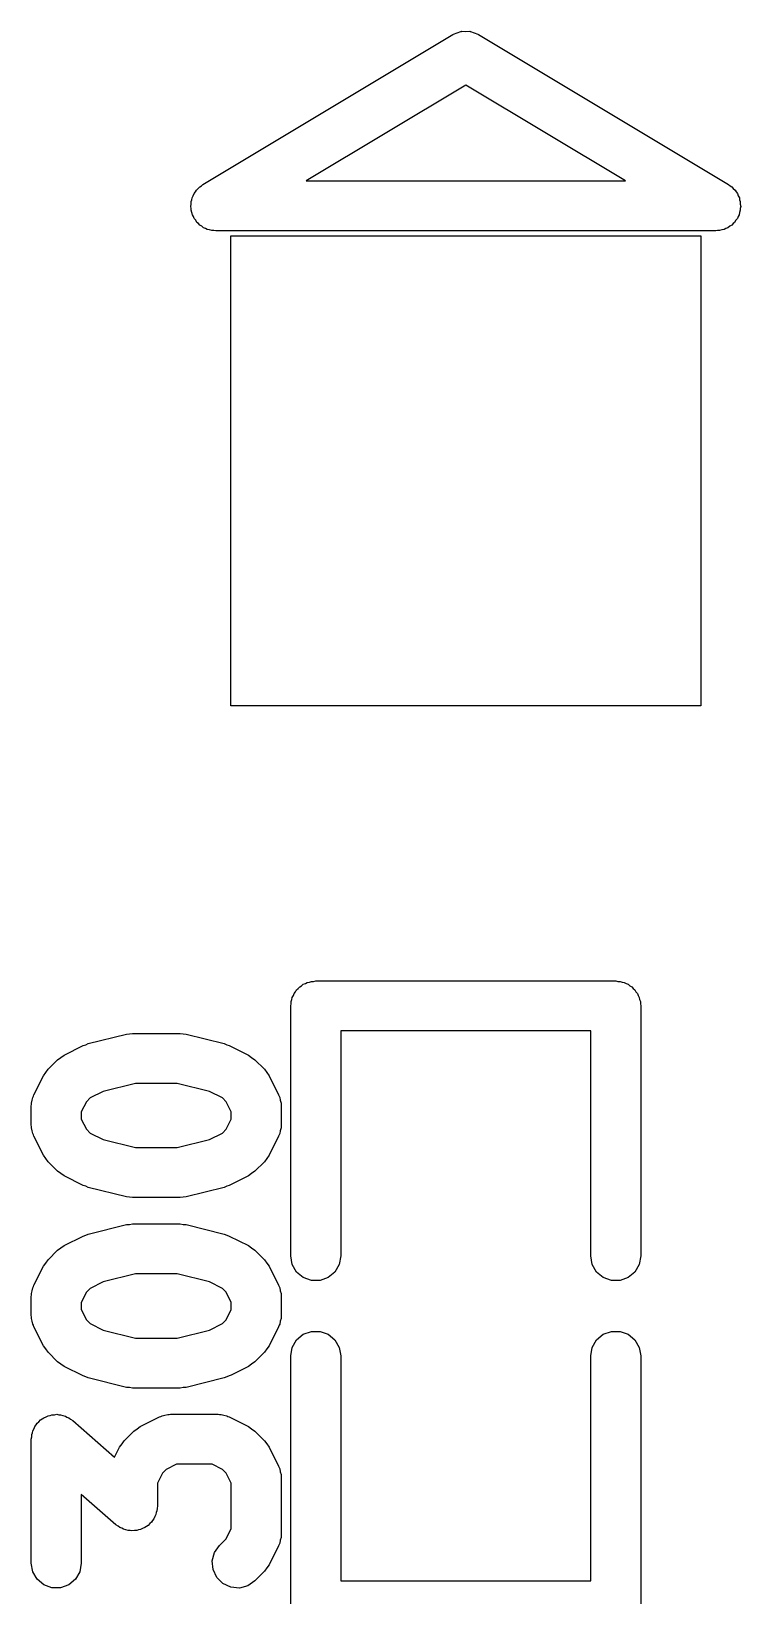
# Model space of a CAD drawing. Extents: x 25.3 to 49.5, y -85.5 to -24.8.
# Drawn here: x 39.454 to 41.256, y -62.839 to -58.865 of the extents above; entities that cross this region are included whole.
import ezdxf

# ---------------------------------------------------------------- set-up
doc = ezdxf.new("R2010")
doc.units = 0
doc.header["$MEASUREMENT"] = 0
doc.layers.add('BLACK', color=7, linetype='CONTINUOUS')

msp = doc.modelspace()

# ---------------------------------------------------------------- linework, layer by layer
at = {"layer": 'Black'}
for p, q in [((39.8897, -59.2545), (40.5247, -58.8735)), ((40.5247, -58.8735), (40.5257, -58.8732)), ((40.5257, -58.8732), (40.5266, -58.8725)), ((40.5266, -58.8725), (40.536, -58.8692)), ((40.536, -58.8692), (40.5453, -58.8657)), ((40.5453, -58.8657), (40.5464, -58.8656)), ((40.5464, -58.8656), (40.5474, -58.8653)), ((40.5474, -58.8653), (40.5574, -58.8655)), ((40.5574, -58.8655), (40.5674, -58.8653)), ((40.5674, -58.8653), (40.5684, -58.8656)), ((40.5684, -58.8656), (40.5695, -58.8657)), ((40.5695, -58.8657), (40.5788, -58.8692)), ((40.5788, -58.8692), (40.5882, -58.8725)), ((40.5882, -58.8725), (40.5891, -58.8732)), ((40.5891, -58.8732), (40.5901, -58.8735)), ((40.5901, -58.8735), (41.2251, -59.2545)), ((40.5574, -59.0021), (40.1517, -59.2455)), ((40.9631, -59.2455), (40.5574, -59.0021)), ((40.1517, -59.2455), (40.9631, -59.2455)), ((39.8624, -59.2883), (39.8653, -59.283)), ((39.8653, -59.283), (39.8674, -59.2772)), ((39.8674, -59.2772), (39.8706, -59.2734)), ((39.8706, -59.2734), (39.8731, -59.269)), ((39.8731, -59.269), (39.8777, -59.265)), ((39.8777, -59.265), (39.8816, -59.2604)), ((39.8816, -59.2604), (39.8859, -59.2578)), ((39.8859, -59.2578), (39.8897, -59.2545)), ((41.2251, -59.2545), (41.2289, -59.2578)), ((41.2289, -59.2578), (41.2332, -59.2604)), ((41.2332, -59.2604), (41.2371, -59.265)), ((41.2371, -59.265), (41.2417, -59.269)), ((41.2417, -59.269), (41.2442, -59.2734)), ((41.2442, -59.2734), (41.2474, -59.2772)), ((41.2474, -59.2772), (41.2495, -59.283)), ((41.2495, -59.283), (41.2524, -59.2883)), ((39.8589, -59.3101), (39.8599, -59.3041)), ((39.8599, -59.315), (39.8589, -59.3101)), ((39.8599, -59.298), (39.8616, -59.2933)), ((39.8599, -59.3041), (39.8599, -59.298)), ((39.8599, -59.32), (39.8599, -59.315)), ((39.8619, -59.3257), (39.8599, -59.32)), ((39.8616, -59.2933), (39.8624, -59.2883)), ((39.8631, -59.3317), (39.8619, -59.3257)), ((41.2529, -59.3257), (41.2517, -59.3317)), ((41.2524, -59.2883), (41.2532, -59.2933)), ((41.2549, -59.32), (41.2529, -59.3257)), ((41.2532, -59.2933), (41.2549, -59.298)), ((41.2549, -59.298), (41.2549, -59.3041)), ((41.2549, -59.3041), (41.2559, -59.3101)), ((41.2559, -59.3101), (41.2549, -59.315)), ((41.2549, -59.315), (41.2549, -59.32)), ((39.8657, -59.336), (39.8631, -59.3317)), ((39.8674, -59.3407), (39.8657, -59.336)), ((39.8713, -59.3454), (39.8674, -59.3407)), ((39.8744, -59.3506), (39.8713, -59.3454)), ((39.8784, -59.3538), (39.8744, -59.3506)), ((39.8816, -59.3576), (39.8784, -59.3538)), ((39.8868, -59.3607), (39.8816, -59.3576)), ((39.8916, -59.3645), (39.8868, -59.3607)), ((39.8963, -59.3662), (39.8916, -59.3645)), ((41.2232, -59.3645), (41.2185, -59.3662)), ((41.2279, -59.3607), (41.2232, -59.3645)), ((41.2332, -59.3576), (41.2279, -59.3607)), ((41.2364, -59.3538), (41.2332, -59.3576)), ((41.2403, -59.3506), (41.2364, -59.3538)), ((41.2435, -59.3454), (41.2403, -59.3506)), ((41.2474, -59.3407), (41.2435, -59.3454)), ((41.2491, -59.336), (41.2474, -59.3407)), ((41.2517, -59.3317), (41.2491, -59.336)), ((39.9007, -59.3687), (39.8963, -59.3662)), ((39.9067, -59.3697), (39.9007, -59.3687)), ((39.9124, -59.3717), (39.9067, -59.3697)), ((39.9175, -59.3716), (39.9124, -59.3717)), ((39.9224, -59.3725), (39.9175, -59.3716)), ((41.1924, -59.3725), (39.9224, -59.3725)), ((39.9605, -60.579), (39.9605, -59.3852)), ((39.9605, -59.3852), (41.1543, -59.3852)), ((41.1543, -59.3852), (41.1543, -60.579)), ((41.1973, -59.3716), (41.1924, -59.3725)), ((41.2024, -59.3717), (41.1973, -59.3716)), ((41.2081, -59.3697), (41.2024, -59.3717)), ((41.2141, -59.3687), (41.2081, -59.3697)), ((41.2185, -59.3662), (41.2141, -59.3687)), ((41.1543, -60.579), (39.9605, -60.579)), ((40.1195, -61.3145), (40.1214, -61.3092)), ((40.1214, -61.3092), (40.125, -61.305)), ((40.125, -61.305), (40.1278, -61.3002)), ((40.1278, -61.3002), (40.132, -61.2966)), ((40.132, -61.2966), (40.1356, -61.2924)), ((40.1356, -61.2924), (40.1404, -61.2896)), ((40.1404, -61.2896), (40.1446, -61.286)), ((40.1446, -61.286), (40.1499, -61.2841)), ((40.1499, -61.2841), (40.1547, -61.2813)), ((40.1547, -61.2813), (40.1602, -61.2804)), ((40.1602, -61.2804), (40.1654, -61.2785)), ((40.1654, -61.2785), (40.1709, -61.2785)), ((40.1709, -61.2785), (40.1764, -61.2775)), ((40.1764, -61.2775), (40.9384, -61.2775)), ((40.9384, -61.2775), (40.9439, -61.2785)), ((40.9439, -61.2785), (40.9494, -61.2785)), ((40.9494, -61.2785), (40.9546, -61.2804)), ((40.9546, -61.2804), (40.9601, -61.2813)), ((40.9601, -61.2813), (40.9649, -61.2841)), ((40.9649, -61.2841), (40.9701, -61.286)), ((40.9701, -61.286), (40.9744, -61.2896)), ((40.9744, -61.2896), (40.9792, -61.2924)), ((40.9792, -61.2924), (40.9828, -61.2966)), ((40.9828, -61.2966), (40.987, -61.3002)), ((40.987, -61.3002), (40.9898, -61.305)), ((40.9898, -61.305), (40.9934, -61.3092)), ((40.9934, -61.3092), (40.9953, -61.3145)), ((40.1129, -61.341), (40.1139, -61.3355)), ((40.1129, -61.976), (40.1129, -61.341)), ((40.1139, -61.33), (40.1158, -61.3247)), ((40.1139, -61.3355), (40.1139, -61.33)), ((40.1158, -61.3247), (40.1167, -61.3193)), ((40.1167, -61.3193), (40.1195, -61.3145)), ((40.9953, -61.3145), (40.9981, -61.3193)), ((40.9981, -61.3193), (40.999, -61.3247)), ((40.999, -61.3247), (41.0009, -61.33)), ((41.0009, -61.33), (41.0009, -61.3355)), ((41.0009, -61.3355), (41.0019, -61.341)), ((41.0019, -61.341), (41.0019, -61.976)), ((39.5986, -61.4366), (39.6953, -61.4124)), ((39.6953, -61.4124), (39.7031, -61.4119)), ((39.7031, -61.4119), (39.7107, -61.4105)), ((39.7107, -61.4105), (39.8317, -61.4105)), ((39.8317, -61.4105), (39.8393, -61.4119)), ((39.8393, -61.4119), (39.8471, -61.4124)), ((39.8471, -61.4124), (39.9438, -61.4366)), ((40.8749, -61.4045), (40.2399, -61.4045)), ((40.2399, -61.4045), (40.2399, -61.976)), ((40.8749, -61.976), (40.8749, -61.4045)), ((39.529, -61.4717), (39.5372, -61.4656)), ((39.5372, -61.4656), (39.5856, -61.4414)), ((39.5856, -61.4414), (39.5922, -61.4395)), ((39.5922, -61.4395), (39.5986, -61.4366)), ((39.9438, -61.4366), (39.9502, -61.4395)), ((39.9502, -61.4395), (39.9568, -61.4414)), ((39.9568, -61.4414), (40.0052, -61.4656)), ((40.0052, -61.4656), (40.0134, -61.4717)), ((39.4846, -61.5182), (39.4907, -61.5101)), ((39.4907, -61.5101), (39.4965, -61.5017)), ((39.4965, -61.5017), (39.5207, -61.4775)), ((39.5207, -61.4775), (39.529, -61.4717)), ((40.0134, -61.4717), (40.0217, -61.4775)), ((40.0217, -61.4775), (40.0459, -61.5017)), ((40.0459, -61.5017), (40.0518, -61.51)), ((40.0518, -61.51), (40.0578, -61.5182)), ((39.4604, -61.5666), (39.4846, -61.5182)), ((39.7186, -61.5375), (39.6361, -61.5582)), ((39.8239, -61.5375), (39.7186, -61.5375)), ((39.9063, -61.5582), (39.8239, -61.5375)), ((40.0578, -61.5182), (40.082, -61.5666)), ((39.4541, -61.5877), (39.4562, -61.5806)), ((39.4543, -61.5914), (39.4541, -61.5877)), ((39.4562, -61.5806), (39.4575, -61.5733)), ((39.4575, -61.5733), (39.4594, -61.5701)), ((39.4594, -61.5701), (39.4604, -61.5666)), ((39.5936, -61.5842), (39.5807, -61.61)), ((39.6032, -61.5746), (39.5936, -61.5842)), ((39.6361, -61.5582), (39.6032, -61.5746)), ((39.9392, -61.5746), (39.9063, -61.5582)), ((39.9488, -61.5842), (39.9392, -61.5746)), ((39.9617, -61.61), (39.9488, -61.5842)), ((40.082, -61.5666), (40.0831, -61.5701)), ((40.0831, -61.5701), (40.0849, -61.5733)), ((40.0849, -61.5733), (40.0862, -61.5806)), ((40.0862, -61.5806), (40.0883, -61.5877)), ((40.0883, -61.5877), (40.0881, -61.5914)), ((39.4537, -61.595), (39.4543, -61.5914)), ((39.4537, -61.6434), (39.4537, -61.595)), ((39.5807, -61.61), (39.5807, -61.6284)), ((39.5807, -61.6284), (39.5936, -61.6541)), ((39.9488, -61.6541), (39.9617, -61.6284)), ((39.9617, -61.6284), (39.9617, -61.61)), ((40.0881, -61.5914), (40.0887, -61.595)), ((40.0887, -61.595), (40.0887, -61.6434)), ((39.4543, -61.647), (39.4537, -61.6434)), ((39.4541, -61.6506), (39.4543, -61.647)), ((39.4562, -61.6578), (39.4541, -61.6506)), ((39.4575, -61.6651), (39.4562, -61.6578)), ((39.4594, -61.6683), (39.4575, -61.6651)), ((39.4604, -61.6718), (39.4594, -61.6683)), ((39.5936, -61.6541), (39.6032, -61.6638)), ((39.6032, -61.6638), (39.6361, -61.6802)), ((39.9063, -61.6802), (39.9392, -61.6638)), ((39.9392, -61.6638), (39.9488, -61.6541)), ((40.0831, -61.6683), (40.082, -61.6718)), ((40.0849, -61.6651), (40.0831, -61.6683)), ((40.0862, -61.6578), (40.0849, -61.6651)), ((40.0883, -61.6506), (40.0862, -61.6578)), ((40.0887, -61.6434), (40.0881, -61.647)), ((40.0881, -61.647), (40.0883, -61.6506)), ((39.4846, -61.7202), (39.4604, -61.6718)), ((39.6361, -61.6802), (39.7185, -61.7008)), ((39.7185, -61.7008), (39.8239, -61.7008)), ((39.8239, -61.7008), (39.9063, -61.6802)), ((40.082, -61.6718), (40.0578, -61.7202)), ((39.4907, -61.7283), (39.4846, -61.7202)), ((39.4965, -61.7367), (39.4907, -61.7283)), ((39.5207, -61.7609), (39.4965, -61.7367)), ((40.0459, -61.7367), (40.0217, -61.7609)), ((40.0517, -61.7283), (40.0459, -61.7367)), ((40.0578, -61.7202), (40.0517, -61.7283)), ((39.529, -61.7667), (39.5207, -61.7609)), ((39.5372, -61.7727), (39.529, -61.7667)), ((39.5856, -61.7969), (39.5372, -61.7727)), ((40.0052, -61.7727), (39.9617, -61.7945)), ((40.0134, -61.7667), (40.0052, -61.7727)), ((40.0217, -61.7609), (40.0134, -61.7667)), ((39.5922, -61.7989), (39.5856, -61.7969)), ((39.5986, -61.8017), (39.5922, -61.7989)), ((39.6953, -61.8259), (39.5986, -61.8017)), ((39.7031, -61.8265), (39.6953, -61.8259)), ((39.7107, -61.8278), (39.7031, -61.8265)), ((39.8317, -61.8278), (39.7107, -61.8278)), ((39.8393, -61.8265), (39.8317, -61.8278)), ((39.8471, -61.8259), (39.8393, -61.8265)), ((39.9438, -61.8017), (39.8471, -61.8259)), ((39.9502, -61.7989), (39.9438, -61.8017)), ((39.9568, -61.7969), (39.9502, -61.7989)), ((39.9617, -61.7945), (39.9568, -61.7969)), ((39.5986, -61.9204), (39.6953, -61.8963)), ((39.6953, -61.8963), (39.7031, -61.8957)), ((39.7031, -61.8957), (39.7107, -61.8944)), ((39.7107, -61.8944), (39.8317, -61.8944)), ((39.8317, -61.8944), (39.8393, -61.8957)), ((39.8393, -61.8957), (39.8471, -61.8963)), ((39.8471, -61.8963), (39.9438, -61.9204)), ((39.5372, -61.9494), (39.5856, -61.9253)), ((39.5856, -61.9253), (39.5922, -61.9233)), ((39.5922, -61.9233), (39.5986, -61.9204)), ((39.9438, -61.9204), (39.9502, -61.9233)), ((39.9502, -61.9233), (39.9568, -61.9253)), ((39.9568, -61.9253), (40.0052, -61.9494)), ((39.4907, -61.9939), (39.4965, -61.9855)), ((39.4965, -61.9855), (39.5207, -61.9613)), ((39.5207, -61.9613), (39.529, -61.9555)), ((39.529, -61.9555), (39.5372, -61.9494)), ((40.0052, -61.9494), (40.0134, -61.9555)), ((40.0134, -61.9555), (40.0217, -61.9613)), ((40.0217, -61.9613), (40.0459, -61.9855)), ((40.0459, -61.9855), (40.0518, -61.9939)), ((40.1167, -61.9977), (40.1129, -61.976)), ((40.2399, -61.976), (40.2361, -61.9977)), ((40.8787, -61.9977), (40.8749, -61.976)), ((41.0019, -61.976), (40.9981, -61.9977)), ((39.4604, -62.0504), (39.4846, -62.002)), ((39.4846, -62.002), (39.4907, -61.9939)), ((39.7186, -62.0214), (39.6361, -62.042)), ((39.8239, -62.0214), (39.7186, -62.0214)), ((39.9063, -62.042), (39.8239, -62.0214)), ((40.0518, -61.9939), (40.0578, -62.002)), ((40.0578, -62.002), (40.082, -62.0504)), ((40.1278, -62.0168), (40.1167, -61.9977)), ((40.1446, -62.031), (40.1278, -62.0168)), ((40.225, -62.0168), (40.2081, -62.031)), ((40.2361, -61.9977), (40.225, -62.0168)), ((40.8898, -62.0168), (40.8787, -61.9977)), ((40.9066, -62.031), (40.8898, -62.0168)), ((40.987, -62.0168), (40.9701, -62.031)), ((40.9981, -61.9977), (40.987, -62.0168)), ((39.4541, -62.0715), (39.4562, -62.0644)), ((39.4562, -62.0644), (39.4575, -62.0571)), ((39.4575, -62.0571), (39.4594, -62.0539)), ((39.4594, -62.0539), (39.4604, -62.0504)), ((39.6032, -62.0584), (39.5936, -62.068)), ((39.6361, -62.042), (39.6032, -62.0584)), ((39.9392, -62.0584), (39.9063, -62.042)), ((39.9488, -62.068), (39.9392, -62.0584)), ((40.082, -62.0504), (40.0831, -62.0539)), ((40.0831, -62.0539), (40.0849, -62.0571)), ((40.0849, -62.0571), (40.0862, -62.0644)), ((40.0862, -62.0644), (40.0883, -62.0715)), ((40.1654, -62.0385), (40.1446, -62.031)), ((40.1874, -62.0385), (40.1654, -62.0385)), ((40.2081, -62.031), (40.1874, -62.0385)), ((40.9274, -62.0385), (40.9066, -62.031)), ((40.9494, -62.0385), (40.9274, -62.0385)), ((40.9701, -62.031), (40.9494, -62.0385)), ((39.4537, -62.0788), (39.4543, -62.0752)), ((39.4537, -62.1272), (39.4537, -62.0788)), ((39.4543, -62.0752), (39.4541, -62.0715)), ((39.5936, -62.068), (39.5807, -62.0938)), ((39.5807, -62.0938), (39.5807, -62.1122)), ((39.9617, -62.0938), (39.9488, -62.068)), ((39.9617, -62.1122), (39.9617, -62.0938)), ((40.0883, -62.0715), (40.0881, -62.0752)), ((40.0881, -62.0752), (40.0887, -62.0788)), ((40.0887, -62.0788), (40.0887, -62.1272)), ((39.4543, -62.1308), (39.4537, -62.1272)), ((39.4541, -62.1345), (39.4543, -62.1308)), ((39.4562, -62.1416), (39.4541, -62.1345)), ((39.4575, -62.1489), (39.4562, -62.1416)), ((39.5807, -62.1122), (39.5936, -62.138)), ((39.5936, -62.138), (39.6032, -62.1476)), ((39.9392, -62.1476), (39.9488, -62.138)), ((39.9488, -62.138), (39.9617, -62.1122)), ((40.0862, -62.1416), (40.0849, -62.1489)), ((40.0883, -62.1345), (40.0862, -62.1416)), ((40.0887, -62.1272), (40.0881, -62.1308)), ((40.0881, -62.1308), (40.0883, -62.1345)), ((39.4594, -62.1521), (39.4575, -62.1489)), ((39.4604, -62.1556), (39.4594, -62.1521)), ((39.4846, -62.204), (39.4604, -62.1556)), ((39.6032, -62.1476), (39.6361, -62.164)), ((39.6361, -62.164), (39.7185, -62.1846)), ((39.7185, -62.1846), (39.8239, -62.1846)), ((39.8239, -62.1846), (39.9063, -62.164)), ((39.9063, -62.164), (39.9392, -62.1476)), ((40.082, -62.1556), (40.0578, -62.204)), ((40.0831, -62.1521), (40.082, -62.1556)), ((40.0849, -62.1489), (40.0831, -62.1521)), ((40.1278, -62.1892), (40.1446, -62.175)), ((40.1446, -62.175), (40.1654, -62.1675)), ((40.1654, -62.1675), (40.1874, -62.1675)), ((40.1874, -62.1675), (40.2081, -62.175)), ((40.2081, -62.175), (40.225, -62.1892)), ((40.8898, -62.1892), (40.9066, -62.175)), ((40.9066, -62.175), (40.9274, -62.1675)), ((40.9274, -62.1675), (40.9494, -62.1675)), ((40.9494, -62.1675), (40.9701, -62.175)), ((40.9701, -62.175), (40.987, -62.1892)), ((39.4907, -62.2121), (39.4846, -62.204)), ((39.4965, -62.2205), (39.4907, -62.2121)), ((39.5207, -62.2447), (39.4965, -62.2205)), ((40.0459, -62.2205), (40.0217, -62.2447)), ((40.0517, -62.2122), (40.0459, -62.2205)), ((40.0578, -62.204), (40.0517, -62.2122)), ((40.1129, -62.23), (40.1167, -62.2083)), ((40.1167, -62.2083), (40.1278, -62.1892)), ((40.225, -62.1892), (40.2361, -62.2083)), ((40.2361, -62.2083), (40.2399, -62.23)), ((40.8749, -62.23), (40.8787, -62.2083)), ((40.8787, -62.2083), (40.8898, -62.1892)), ((40.987, -62.1892), (40.9981, -62.2083)), ((40.9981, -62.2083), (41.0019, -62.23)), ((39.529, -62.2505), (39.5207, -62.2447)), ((39.5372, -62.2566), (39.529, -62.2505)), ((39.5856, -62.2807), (39.5372, -62.2566)), ((40.0052, -62.2566), (39.9617, -62.2783)), ((40.0134, -62.2505), (40.0052, -62.2566)), ((40.0217, -62.2447), (40.0134, -62.2505)), ((40.1129, -62.865), (40.1129, -62.23)), ((40.2399, -62.23), (40.2399, -62.8015)), ((40.8749, -62.8015), (40.8749, -62.23)), ((41.0019, -62.23), (41.0019, -62.865)), ((39.5922, -62.2827), (39.5856, -62.2807)), ((39.5986, -62.2856), (39.5922, -62.2827)), ((39.6953, -62.3097), (39.5986, -62.2856)), ((39.9438, -62.2856), (39.8471, -62.3097)), ((39.9502, -62.2827), (39.9438, -62.2856)), ((39.9568, -62.2807), (39.9502, -62.2827)), ((39.9617, -62.2783), (39.9568, -62.2807)), ((39.7031, -62.3103), (39.6953, -62.3097)), ((39.7107, -62.3116), (39.7031, -62.3103)), ((39.8317, -62.3116), (39.7107, -62.3116)), ((39.8393, -62.3103), (39.8317, -62.3116)), ((39.8471, -62.3097), (39.8393, -62.3103)), ((39.4855, -62.3867), (39.4913, -62.3846)), ((39.4913, -62.3846), (39.4967, -62.3816)), ((39.4967, -62.3816), (39.5016, -62.3808)), ((39.5016, -62.3808), (39.5062, -62.3791)), ((39.5062, -62.3791), (39.5124, -62.3791)), ((39.5124, -62.3791), (39.5185, -62.3782)), ((39.5185, -62.3782), (39.5233, -62.3791)), ((39.5233, -62.3791), (39.5282, -62.3791)), ((39.5282, -62.3791), (39.5341, -62.3813)), ((39.5341, -62.3813), (39.5402, -62.3825)), ((39.5402, -62.3825), (39.5444, -62.385)), ((39.5444, -62.385), (39.549, -62.3867)), ((39.7307, -62.4091), (39.7791, -62.3849)), ((39.7791, -62.3849), (39.7826, -62.3838)), ((39.7826, -62.3838), (39.7858, -62.382)), ((39.7858, -62.382), (39.7931, -62.3807)), ((39.7931, -62.3807), (39.8002, -62.3786)), ((39.8002, -62.3786), (39.8039, -62.3788)), ((39.8039, -62.3788), (39.8075, -62.3782)), ((39.8075, -62.3782), (39.9284, -62.3782)), ((39.9284, -62.3782), (39.9321, -62.3788)), ((39.9321, -62.3788), (39.9357, -62.3786)), ((39.9357, -62.3786), (39.9428, -62.3807)), ((39.9428, -62.3807), (39.9502, -62.382)), ((39.9502, -62.382), (39.9533, -62.3838)), ((39.9533, -62.3838), (39.9568, -62.3849)), ((39.9568, -62.3849), (40.0052, -62.4091)), ((39.4549, -62.4293), (39.4567, -62.4248)), ((39.4567, -62.4248), (39.4575, -62.4199)), ((39.4575, -62.4199), (39.4606, -62.4146)), ((39.4606, -62.4146), (39.4629, -62.4088)), ((39.4629, -62.4088), (39.4661, -62.4051)), ((39.4661, -62.4051), (39.4686, -62.4008)), ((39.4686, -62.4008), (39.4733, -62.3969)), ((39.4733, -62.3969), (39.4774, -62.3922)), ((39.4774, -62.3922), (39.4817, -62.3898)), ((39.4817, -62.3898), (39.4855, -62.3867)), ((39.549, -62.3867), (39.5537, -62.3907)), ((39.5537, -62.3907), (39.559, -62.3939)), ((39.559, -62.3939), (39.6655, -62.487)), ((39.69, -62.4451), (39.7142, -62.421)), ((39.7142, -62.421), (39.7225, -62.4151)), ((39.7225, -62.4151), (39.7307, -62.4091)), ((40.0052, -62.4091), (40.0134, -62.4151)), ((40.0134, -62.4151), (40.0217, -62.421)), ((40.0217, -62.421), (40.0459, -62.4451)), ((39.4537, -62.4417), (39.4548, -62.4356)), ((39.4537, -62.7561), (39.4537, -62.4417)), ((39.4548, -62.4356), (39.4549, -62.4293)), ((39.6655, -62.487), (39.6781, -62.4616)), ((39.6781, -62.4616), (39.6842, -62.4535)), ((39.6842, -62.4535), (39.69, -62.4451)), ((40.0459, -62.4451), (40.0517, -62.4535)), ((40.0517, -62.4535), (40.0578, -62.4616)), ((40.0578, -62.4616), (40.082, -62.51)), ((39.7871, -62.5277), (39.7742, -62.5534)), ((39.7967, -62.518), (39.7871, -62.5277)), ((39.8225, -62.5052), (39.7967, -62.518)), ((39.9135, -62.5052), (39.8225, -62.5052)), ((39.9392, -62.518), (39.9135, -62.5052)), ((39.9488, -62.5277), (39.9392, -62.518)), ((39.9617, -62.5534), (39.9488, -62.5277)), ((40.082, -62.51), (40.0831, -62.5135)), ((40.0831, -62.5135), (40.0849, -62.5167)), ((40.0849, -62.5167), (40.0862, -62.524)), ((40.0862, -62.524), (40.0883, -62.5312)), ((40.0883, -62.5312), (40.0881, -62.5348)), ((40.0881, -62.5348), (40.0887, -62.5384)), ((40.0887, -62.5384), (40.0887, -62.6836)), ((39.6689, -62.6588), (39.5807, -62.5816)), ((39.5807, -62.5816), (39.5807, -62.7561)), ((39.7742, -62.5534), (39.7742, -62.611)), ((39.9617, -62.6686), (39.9617, -62.5534)), ((39.773, -62.6233), (39.7713, -62.6279)), ((39.7732, -62.6171), (39.773, -62.6233)), ((39.7742, -62.611), (39.7732, -62.6171)), ((39.6742, -62.662), (39.6689, -62.6588)), ((39.679, -62.666), (39.6742, -62.662)), ((39.7462, -62.6628), (39.7425, -62.666)), ((39.7505, -62.6605), (39.7462, -62.6628)), ((39.7546, -62.6558), (39.7505, -62.6605)), ((39.7594, -62.6518), (39.7546, -62.6558)), ((39.7618, -62.6476), (39.7594, -62.6518)), ((39.7651, -62.6439), (39.7618, -62.6476)), ((39.7673, -62.6381), (39.7651, -62.6439)), ((39.7704, -62.6327), (39.7673, -62.6381)), ((39.7713, -62.6279), (39.7704, -62.6327)), ((39.6836, -62.6677), (39.679, -62.666)), ((39.6878, -62.6702), (39.6836, -62.6677)), ((39.6939, -62.6714), (39.6878, -62.6702)), ((39.6997, -62.6735), (39.6939, -62.6714)), ((39.7046, -62.6735), (39.6997, -62.6735)), ((39.7094, -62.6745), (39.7046, -62.6735)), ((39.7156, -62.6735), (39.7094, -62.6745)), ((39.7218, -62.6735), (39.7156, -62.6735)), ((39.7264, -62.6719), (39.7218, -62.6735)), ((39.7312, -62.6711), (39.7264, -62.6719)), ((39.7366, -62.6681), (39.7312, -62.6711)), ((39.7425, -62.666), (39.7366, -62.6681)), ((39.9319, -62.7112), (39.9488, -62.6943)), ((39.9488, -62.6943), (39.9617, -62.6686)), ((40.0862, -62.698), (40.0849, -62.7053)), ((40.0883, -62.6908), (40.0862, -62.698)), ((40.0887, -62.6836), (40.0881, -62.6872)), ((40.0881, -62.6872), (40.0883, -62.6908)), ((39.9136, -62.7506), (39.9193, -62.7293)), ((39.9193, -62.7293), (39.9319, -62.7112)), ((40.082, -62.712), (40.0578, -62.7604)), ((40.0831, -62.7085), (40.082, -62.712)), ((40.0849, -62.7053), (40.0831, -62.7085)), ((39.4575, -62.7779), (39.4537, -62.7561)), ((39.4686, -62.797), (39.4575, -62.7779)), ((39.5769, -62.7779), (39.5659, -62.797)), ((39.5807, -62.7561), (39.5769, -62.7779)), ((39.9155, -62.7726), (39.9136, -62.7506)), ((39.9248, -62.7926), (39.9155, -62.7726)), ((40.0459, -62.7769), (40.0217, -62.801)), ((40.0518, -62.7685), (40.0459, -62.7769)), ((40.0578, -62.7604), (40.0518, -62.7685)), ((39.4855, -62.8111), (39.4686, -62.797)), ((39.5062, -62.8187), (39.4855, -62.8111)), ((39.5282, -62.8187), (39.5062, -62.8187)), ((39.549, -62.8111), (39.5282, -62.8187)), ((39.5659, -62.797), (39.549, -62.8111)), ((39.9404, -62.8082), (39.9248, -62.7926)), ((39.9604, -62.8175), (39.9404, -62.8082)), ((39.9824, -62.8194), (39.9604, -62.8175)), ((40.0037, -62.8137), (39.9824, -62.8194)), ((40.0217, -62.801), (40.0037, -62.8137)), ((40.2399, -62.8015), (40.8749, -62.8015))]:
    msp.add_line(p, q, dxfattribs=at)

doc.saveas('drawing.dxf')
